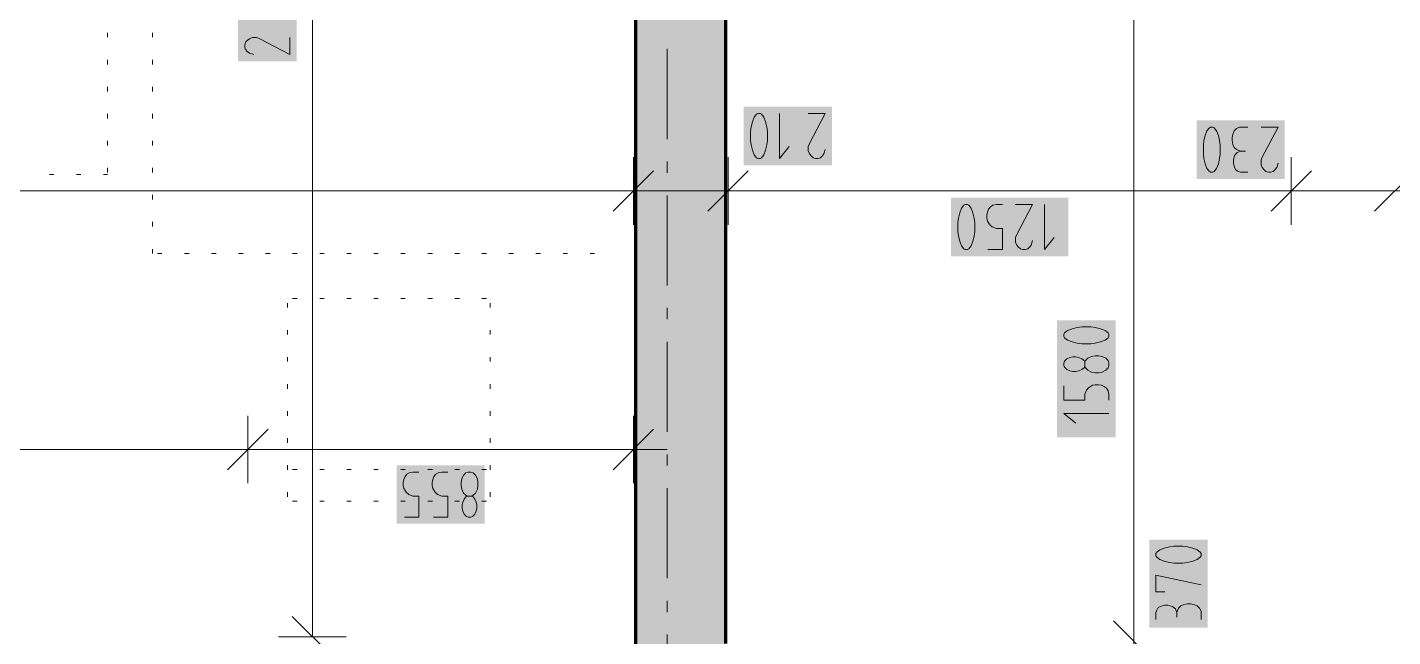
# Model space of a CAD drawing. Header units: millimetres. Extents: x 0 to 594, y 0 to 420.
# Drawn here: x 107.81 to 138.86, y 152.11 to 165.97 of the extents above; entities that cross this region are included whole.
import ezdxf

# ---------------------------------------------------------------- set-up
doc = ezdxf.new("R2010")
doc.units = ezdxf.units.MM
doc.header["$LTSCALE"] = 8
for name, color, linetype in [('PDF_Koty delkove', 7, 'Continuous'), ('PDF_Nabytek', 7, 'Continuous'), ('PDF_Osy hlavni', 7, 'Continuous'), ('PDF_Steny obvodove nosne', 7, 'Continuous')]:
    doc.layers.add(name, color=color, linetype=linetype)

msp = doc.modelspace()

# ---------------------------------------------------------------- linework, layer by layer
at = {"layer": 'PDF_Koty delkove', "lineweight": 18}
for points in [[(132.971, 131.814), (132.971, 141.401), (132.971, 148.214), (132.971, 152.006), (132.971, 168.201), (132.971, 172.708), (132.971, 188.291), (132.971, 256.401), (132.971, 259.169), (132.971, 296.581)], [(114.291, 152.109), (114.291, 169.892)], [(113.778, 165.742), (113.778, 165.358), (113.095, 165.715), (113.026, 165.742), (112.923, 165.742), (112.856, 165.715), (112.805, 165.674), (112.77, 165.633), (112.753, 165.578), (112.753, 165.523), (112.77, 165.468), (112.805, 165.427), (112.856, 165.386), (112.957, 165.358)], [(124.913, 164.016), (124.913, 162.991), (125.132, 163.263)], [(125.57, 164.016), (125.954, 164.016), (125.597, 163.332), (125.57, 163.263), (125.57, 163.161), (125.597, 163.093), (125.639, 163.042), (125.68, 163.007), (125.735, 162.991), (125.789, 162.991), (125.844, 163.007)], [(135.569, 163.705), (135.377, 163.705), (135.309, 163.67), (135.254, 163.619), (135.227, 163.533), (135.213, 163.465), (135.213, 163.396), (135.227, 163.311), (135.254, 163.243), (135.309, 163.192), (135.404, 163.157)], [(135.87, 163.705), (136.254, 163.705), (135.897, 163.021), (135.87, 162.952), (135.87, 162.85), (135.897, 162.782), (135.938, 162.731), (135.979, 162.696), (136.034, 162.68), (136.089, 162.68), (136.144, 162.696), (136.185, 162.731), (136.226, 162.782), (136.254, 162.884)], [(125.844, 163.007), (125.885, 163.042), (125.926, 163.093), (125.954, 163.194)], [(135.569, 162.68), (135.404, 162.68), (135.349, 162.696), (135.295, 162.731), (135.267, 162.782), (135.24, 162.884), (135.24, 162.952), (135.267, 163.055)], [(135.267, 163.055), (135.322, 163.123), (135.404, 163.157), (135.514, 163.157)], [(121.591, 163.019), (121.591, 162.251), (121.591, 161.482)], [(123.744, 163.019), (123.744, 162.251), (123.744, 161.482)], [(136.556, 163.019), (136.556, 162.251), (136.556, 161.482)], [(122.052, 162.712), (121.13, 161.789)], [(124.205, 162.712), (123.282, 161.789)], [(137.017, 162.712), (136.095, 161.789)], [(139.375, 162.712), (138.452, 161.789)], [(218.453, 162.251), (216.3, 162.251), (181.655, 162.251), (180.169, 162.251), (153.878, 162.251), (151.726, 162.251), (138.913, 162.251), (136.556, 162.251), (123.744, 162.251), (121.591, 162.251), (65.422, 162.251), (61.629, 162.251), (60.86, 162.251)], [(129.656, 160.918), (129.985, 160.918), (129.985, 161.396), (129.848, 161.396), (129.752, 161.431), (129.697, 161.482), (129.643, 161.567), (129.629, 161.635), (129.629, 161.703), (129.643, 161.772), (129.67, 161.84), (129.711, 161.891), (129.766, 161.926), (129.848, 161.943), (129.985, 161.943)], [(130.286, 161.943), (130.67, 161.943), (130.313, 161.259), (130.286, 161.191), (130.286, 161.088), (130.313, 161.021), (130.354, 160.969), (130.396, 160.935), (130.451, 160.918), (130.505, 160.918), (130.56, 160.935), (130.601, 160.969)], [(130.943, 161.943), (130.943, 160.918), (131.162, 161.191)], [(130.601, 160.969), (130.642, 161.021), (130.67, 161.122)], [(131.45, 158.185), (131.398, 158.24), (131.382, 158.281), (131.382, 158.336), (131.398, 158.377), (131.45, 158.432), (131.518, 158.459), (131.586, 158.473), (131.655, 158.473), (131.723, 158.459), (131.791, 158.432), (131.842, 158.391), (131.86, 158.363)], [(131.86, 158.253), (131.842, 158.226), (131.791, 158.185), (131.723, 158.158), (131.655, 158.144), (131.586, 158.144), (131.518, 158.158), (131.45, 158.185)], [(131.382, 157.816), (131.382, 157.487), (131.86, 157.487), (131.86, 157.624), (131.894, 157.72), (131.946, 157.775), (132.031, 157.829), (132.098, 157.843), (132.167, 157.843), (132.236, 157.829), (132.303, 157.802), (132.355, 157.761), (132.39, 157.706), (132.407, 157.624), (132.407, 157.487)], [(132.407, 157.186), (131.382, 157.186), (131.655, 156.967)], [(112.823, 157.137), (112.823, 156.368), (112.823, 155.6)], [(121.591, 157.137), (121.591, 156.368), (121.591, 155.6)], [(113.284, 156.83), (112.362, 155.907)], [(122.052, 156.83), (121.13, 155.907)], [(121.591, 156.368), (118.339, 156.368), (112.823, 156.368), (80.438, 156.368), (65.422, 156.368)], [(121.591, 156.368), (122.36, 156.368)], [(116.385, 154.831), (116.714, 154.831), (116.714, 155.308), (116.577, 155.308), (116.481, 155.343), (116.426, 155.395), (116.372, 155.48), (116.358, 155.547), (116.358, 155.616), (116.372, 155.685), (116.399, 155.752), (116.44, 155.804), (116.495, 155.838), (116.577, 155.856), (116.714, 155.856)], [(117.042, 154.831), (117.371, 154.831), (117.371, 155.308), (117.234, 155.308), (117.138, 155.343), (117.083, 155.395), (117.029, 155.48), (117.015, 155.547), (117.015, 155.616), (117.029, 155.685), (117.056, 155.752), (117.097, 155.804), (117.152, 155.838), (117.234, 155.856), (117.371, 155.856)], [(117.919, 155.308), (117.946, 155.291), (117.987, 155.24), (118.014, 155.172), (118.028, 155.103), (118.028, 155.035), (118.014, 154.967), (117.987, 154.898), (117.932, 154.847), (117.891, 154.831), (117.836, 154.831), (117.795, 154.847), (117.74, 154.898), (117.713, 154.967), (117.699, 155.035), (117.699, 155.103), (117.713, 155.172)], [(117.713, 155.172), (117.74, 155.24), (117.781, 155.291), (117.809, 155.308)], [(134.092, 154.167), (133.887, 154.167), (133.785, 154.153), (133.665, 154.126), (133.563, 154.085), (133.494, 154.03), (133.478, 154.002), (133.478, 153.948), (133.494, 153.92), (133.563, 153.866), (133.665, 153.825), (133.785, 153.797), (133.887, 153.783), (134.092, 153.783), (134.194, 153.797), (134.314, 153.825), (134.416, 153.866), (134.485, 153.92), (134.503, 153.948), (134.503, 154.002), (134.485, 154.03), (134.416, 154.085), (134.314, 154.126), (134.194, 154.153), (134.092, 154.167)], [(133.682, 153.126), (133.478, 153.126), (133.478, 153.51), (134.503, 153.291)], [(133.478, 152.497), (133.478, 152.661), (133.494, 152.716), (133.529, 152.77), (133.58, 152.798), (133.682, 152.826), (133.75, 152.826), (133.853, 152.798), (133.921, 152.743), (133.955, 152.661), (133.955, 152.552)], [(134.503, 152.497), (134.503, 152.688), (134.468, 152.757), (134.416, 152.812), (134.331, 152.839), (134.263, 152.853), (134.194, 152.853), (134.109, 152.839), (134.041, 152.812), (133.99, 152.757), (133.955, 152.661)], [(114.752, 151.647), (113.83, 152.57)], [(133.432, 151.545), (132.51, 152.467)], [(115.06, 152.109), (114.291, 152.109), (113.522, 152.109)]]:
    msp.add_lwpolyline(points, dxfattribs=at)
for points in [[(124.256, 163.604), (124.256, 163.399), (124.27, 163.298), (124.297, 163.178), (124.338, 163.076), (124.393, 163.007), (124.421, 162.991), (124.475, 162.991), (124.503, 163.007), (124.557, 163.076), (124.598, 163.178), (124.626, 163.298), (124.64, 163.399), (124.64, 163.604), (124.626, 163.707), (124.598, 163.827), (124.557, 163.929), (124.503, 163.998), (124.475, 164.016), (124.421, 164.016), (124.393, 163.998), (124.338, 163.929), (124.297, 163.827), (124.27, 163.707)], [(134.556, 163.294), (134.556, 163.089), (134.57, 162.987), (134.597, 162.867), (134.638, 162.765), (134.692, 162.696), (134.72, 162.68), (134.774, 162.68), (134.802, 162.696), (134.857, 162.765), (134.898, 162.867), (134.926, 162.987), (134.94, 163.089), (134.94, 163.294), (134.926, 163.396), (134.898, 163.516), (134.857, 163.619), (134.802, 163.687), (134.774, 163.705), (134.72, 163.705), (134.692, 163.687), (134.638, 163.619), (134.597, 163.516), (134.57, 163.396)], [(128.972, 161.532), (128.972, 161.327), (128.986, 161.226), (129.013, 161.106), (129.054, 161.003), (129.109, 160.935), (129.136, 160.918), (129.191, 160.918), (129.219, 160.935), (129.273, 161.003), (129.314, 161.106), (129.342, 161.226), (129.356, 161.327), (129.356, 161.532), (129.342, 161.635), (129.314, 161.755), (129.273, 161.857), (129.219, 161.926), (129.191, 161.943), (129.136, 161.943), (129.109, 161.926), (129.054, 161.857), (129.013, 161.755), (128.986, 161.635)], [(131.996, 159.157), (131.791, 159.157), (131.689, 159.143), (131.57, 159.116), (131.467, 159.075), (131.398, 159.021), (131.382, 158.993), (131.382, 158.938), (131.398, 158.91), (131.467, 158.856), (131.57, 158.815), (131.689, 158.787), (131.791, 158.773), (131.996, 158.773), (132.098, 158.787), (132.218, 158.815), (132.321, 158.856), (132.39, 158.91), (132.407, 158.938), (132.407, 158.993), (132.39, 159.021), (132.321, 159.075), (132.218, 159.116), (132.098, 159.143)], [(132.167, 158.5), (132.098, 158.5), (132.013, 158.486), (131.928, 158.446), (131.877, 158.391), (131.86, 158.363), (131.86, 158.253), (131.877, 158.226), (131.928, 158.171), (132.013, 158.13), (132.098, 158.116), (132.167, 158.116), (132.252, 158.13), (132.338, 158.171), (132.39, 158.226), (132.407, 158.281), (132.407, 158.336), (132.39, 158.391), (132.338, 158.446), (132.252, 158.486)], [(117.672, 155.616), (117.672, 155.547), (117.686, 155.462), (117.726, 155.377), (117.781, 155.326), (117.809, 155.308), (117.919, 155.308), (117.946, 155.326), (118.001, 155.377), (118.042, 155.462), (118.056, 155.547), (118.056, 155.616), (118.042, 155.701), (118.001, 155.787), (117.946, 155.838), (117.891, 155.856), (117.836, 155.856), (117.781, 155.838), (117.726, 155.787), (117.686, 155.701)]]:
    msp.add_lwpolyline(points, close=True, dxfattribs=at)
at = {"layer": 'PDF_Koty delkove', "color": 7, "lineweight": 18, "true_color": 0xffffff, "transparency": 33554559}
for points in [[(113.932, 165.204), (113.932, 167.866), (112.6, 165.204), (112.6, 167.866)], [(126.108, 164.169), (124.103, 164.169), (126.108, 162.837), (124.103, 162.837)], [(136.407, 163.858), (134.403, 163.858), (136.407, 162.526), (134.403, 162.526)], [(131.481, 162.097), (128.819, 162.097), (131.481, 160.764), (128.819, 160.764)], [(132.561, 156.648), (132.561, 159.31), (131.228, 156.648), (131.228, 159.31)], [(118.21, 156.01), (116.205, 156.01), (118.21, 154.677), (116.205, 154.677)], [(134.656, 152.315), (134.656, 154.32), (133.324, 152.315), (133.324, 154.32)]]:
    msp.add_solid(points, dxfattribs=at)
at = {"layer": 'PDF_Nabytek', "lineweight": 13}
for points in [[(109.628, 165.747), (109.628, 165.85)], [(110.653, 165.747), (110.653, 165.85)], [(109.628, 165.132), (109.628, 165.235)], [(110.653, 165.132), (110.653, 165.235)], [(109.628, 164.517), (109.628, 164.62)], [(110.653, 164.517), (110.653, 164.62)], [(109.628, 163.902), (109.628, 164.005)], [(110.653, 163.902), (110.653, 164.005)], [(109.628, 163.287), (109.628, 163.39)], [(110.653, 163.287), (110.653, 163.39)], [(109.628, 162.672), (109.628, 162.775)], [(110.653, 162.672), (110.653, 162.775)], [(108.409, 162.623), (108.307, 162.623)], [(109.024, 162.623), (108.922, 162.623)], [(109.628, 162.623), (109.537, 162.623)], [(109.628, 162.623), (109.628, 162.623)], [(109.628, 162.623), (109.628, 162.623)], [(110.653, 162.057), (110.653, 162.16)], [(110.653, 161.442), (110.653, 161.545)], [(110.653, 160.83), (110.653, 160.93)], [(110.653, 160.83), (110.653, 160.83)], [(110.869, 160.83), (110.767, 160.83)], [(111.484, 160.83), (111.382, 160.83)], [(112.099, 160.83), (111.996, 160.83)], [(112.714, 160.83), (112.611, 160.83)], [(113.329, 160.83), (113.226, 160.83)], [(113.944, 160.83), (113.841, 160.83)], [(114.559, 160.83), (114.456, 160.83)], [(115.174, 160.83), (115.071, 160.83)], [(115.789, 160.83), (115.686, 160.83)], [(116.404, 160.83), (116.301, 160.83)], [(117.019, 160.83), (116.916, 160.83)], [(117.634, 160.83), (117.531, 160.83)], [(118.249, 160.83), (118.146, 160.83)], [(118.864, 160.83), (118.761, 160.83)], [(119.479, 160.83), (119.376, 160.83)], [(120.094, 160.83), (119.991, 160.83)], [(120.709, 160.83), (120.606, 160.83)], [(113.724, 159.805), (113.724, 159.805)], [(113.724, 159.805), (113.724, 159.805)], [(113.724, 159.597), (113.724, 159.7)], [(113.944, 159.805), (113.841, 159.805)], [(114.559, 159.805), (114.456, 159.805)], [(115.174, 159.805), (115.071, 159.805)], [(115.789, 159.805), (115.686, 159.805)], [(116.404, 159.805), (116.301, 159.805)], [(117.019, 159.805), (116.916, 159.805)], [(117.634, 159.805), (117.531, 159.805)], [(118.249, 159.805), (118.146, 159.805)], [(118.336, 159.805), (118.336, 159.805)], [(118.336, 159.805), (118.336, 159.805)], [(118.336, 159.597), (118.336, 159.7)], [(113.724, 158.982), (113.724, 159.085)], [(118.336, 158.982), (118.336, 159.085)], [(113.724, 158.367), (113.724, 158.47)], [(118.336, 158.367), (118.336, 158.47)], [(113.724, 157.752), (113.724, 157.855)], [(118.336, 157.752), (118.336, 157.855)], [(113.724, 157.137), (113.724, 157.24)], [(118.336, 157.137), (118.336, 157.24)], [(113.724, 156.522), (113.724, 156.625)], [(118.336, 156.522), (118.336, 156.625)], [(113.724, 155.907), (113.724, 156.01)], [(113.724, 155.91), (113.724, 155.91)], [(113.944, 155.91), (113.841, 155.91)], [(114.559, 155.91), (114.456, 155.91)], [(115.174, 155.91), (115.071, 155.91)], [(115.789, 155.91), (115.686, 155.91)], [(116.404, 155.91), (116.301, 155.91)], [(117.019, 155.91), (116.916, 155.91)], [(117.634, 155.91), (117.531, 155.91)], [(118.249, 155.91), (118.146, 155.91)], [(118.336, 155.907), (118.336, 156.01)], [(118.336, 155.91), (118.336, 155.91)], [(113.724, 155.292), (113.724, 155.395)], [(118.336, 155.292), (118.336, 155.395)], [(113.724, 155.192), (113.724, 155.192)], [(113.724, 155.192), (113.724, 155.192)], [(113.944, 155.192), (113.841, 155.192)], [(114.559, 155.192), (114.456, 155.192)], [(115.174, 155.192), (115.071, 155.192)], [(115.789, 155.192), (115.686, 155.192)], [(116.404, 155.192), (116.301, 155.192)], [(117.019, 155.192), (116.916, 155.192)], [(117.634, 155.192), (117.531, 155.192)], [(118.249, 155.192), (118.146, 155.192)], [(118.336, 155.192), (118.336, 155.192)], [(118.336, 155.192), (118.336, 155.192)]]:
    msp.add_lwpolyline(points, dxfattribs=at)
at = {"layer": 'PDF_Osy hlavni', "lineweight": 18}
for points in [[(122.36, 163.432), (122.36, 165.482)], [(122.36, 162.664), (122.36, 162.92)], [(122.36, 160.101), (122.36, 162.151)], [(122.36, 159.332), (122.36, 159.589)], [(122.36, 156.77), (122.36, 158.82)], [(122.36, 156.001), (122.36, 156.257)], [(122.36, 153.439), (122.36, 155.489)], [(122.36, 152.67), (122.36, 152.926)], [(122.36, 150.108), (122.36, 152.158)]]:
    msp.add_lwpolyline(points, dxfattribs=at)
at = {"layer": 'PDF_Steny obvodove nosne', "lineweight": 70}
for points in [[(97.042, 192.34), (97.042, 190.29), (98.836, 190.29), (105.601, 190.29), (108.061, 190.29), (121.642, 190.29), (121.642, 183.576), (121.642, 180.962), (121.642, 152.109), (121.642, 149.7), (123.692, 149.7)], [(123.692, 151.955), (123.692, 192.34), (121.642, 192.34), (99.092, 192.34)]]:
    msp.add_lwpolyline(points, dxfattribs=at)
at = {"layer": 'PDF_Steny obvodove nosne', "color": 9, "lineweight": 9, "true_color": 0xc0c0c0, "transparency": 33554559}
msp.add_solid([(121.642, 192.34), (121.642, 149.7), (123.692, 192.34), (123.692, 149.7)], dxfattribs=at)

doc.saveas('drawing.dxf')
